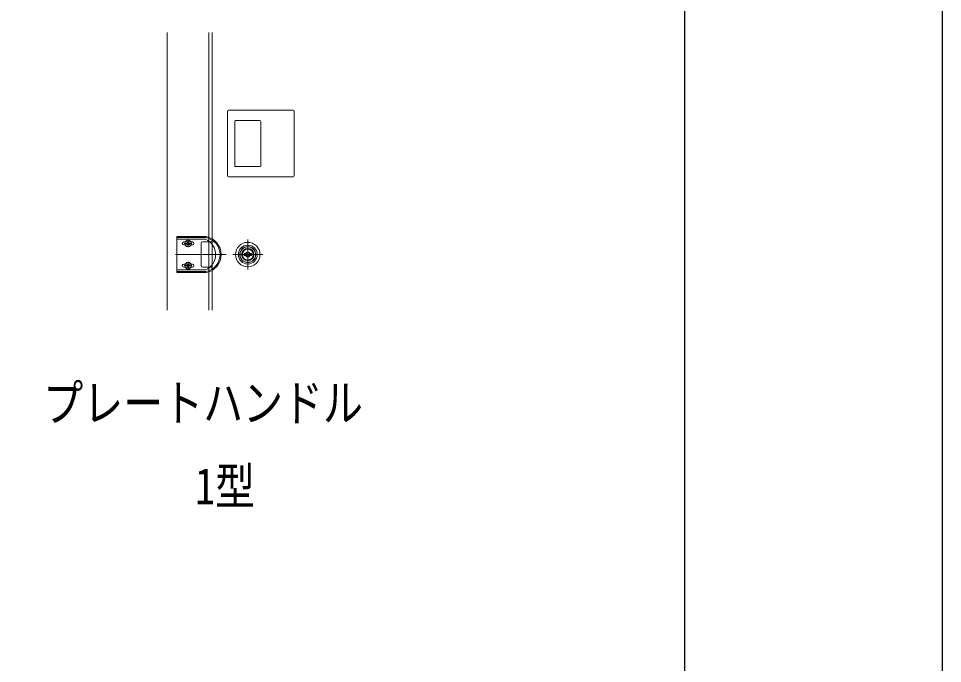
# Model space of a CAD drawing. Units: millimetres, scale not verified. Extents: x -6308 to 6308, y -4455 to 4455.
# Drawn here: x 4642 to 6308, y 1245 to 2407 of the extents above; entities that cross this region are included whole.
import ezdxf
from ezdxf.enums import TextEntityAlignment as Align

# ---------------------------------------------------------------- set-up
doc = ezdxf.new("R2010")
doc.units = ezdxf.units.MM
doc.header["$LTSCALE"] = 20
doc.layers.add('0-2_USER1', color=3, linetype='Continuous')
doc.layers.add('0-7_YKK_ZWAK', color=7, linetype='Continuous')
doc.layers.add('0-5_YKK_A1', color=4, linetype='Continuous', lineweight=18)
doc.styles.add('ＭＳ ゴシック', font='')
doc.styles.get('ＭＳ ゴシック').set_extended_font_data('MS Gothic')

msp = doc.modelspace()

# ---------------------------------------------------------------- linework, layer by layer
at = {"layer": '0-5_YKK_A1'}
for p, q in [((4910.53, 1881.5), (4910.53, 2381.5)), ((4985.53, 1881.5), (4985.53, 2381.5)), ((4991.53, 2381.5), (4991.53, 1881.5)), ((5019.03, 2123.5), (5019.03, 2239.5)), ((5021.03, 2241.5), (5137.03, 2241.5)), ((5139.03, 2239.5), (5139.03, 2123.5)), ((5032.03, 2141.5), (5032.03, 2221.5)), ((5077.53, 2223), (5033.53, 2223)), ((5079.03, 2221.5), (5079.03, 2141.5)), ((5033.53, 2140), (5077.53, 2140)), ((5137.03, 2121.5), (5021.03, 2121.5)), ((4927.53, 2014.03), (4927.53, 1949.03)), ((4980.25, 2014.03), (4927.53, 2014.03)), ((4980.07, 2012.03), (4927.53, 2012.03)), ((4927.53, 2009.03), (4979.52, 2009.03)), ((4941.13, 2001.53), (4954.93, 2001.53)), ((4948.03, 2008.43), (4948.03, 1994.63)), ((4948.52, 2000.06), (4948.52, 1999.08)), ((4955.78, 2004.28), (4953.25, 2004.28)), ((4955.78, 1998.78), (4953.25, 1998.78)), ((4971.53, 2001.53), (4971.53, 1961.53)), ((5055.53, 1954.5), (5055.53, 2008.5)), ((5048.83, 1979.85), (5048.83, 1983.15)), ((5051.34, 1983.15), (5048.83, 1983.15)), ((5051.37, 1980.56), (5051.37, 1982.44)), ((5051.67, 1982.74), (5052.32, 1982.74)), ((5052.43, 1982.78), (5052.62, 1982.9)), ((5052.62, 1982.9), (5053.68, 1982.91)), ((5053.68, 1982.91), (5053.78, 1982.53)), ((5053.93, 1982.53), (5053.78, 1982.53)), ((5054.49, 1981.63), (5054.21, 1982.35)), ((5055.01, 1981.66), (5055.12, 1982.29)), ((5056.57, 1982.53), (5055.42, 1982.53)), ((5056.57, 1982.53), (5056.65, 1982.31)), ((5057.03, 1982.18), (5056.84, 1982.18)), ((5057.37, 1982.91), (5057.22, 1982.33)), ((5058.44, 1982.9), (5057.37, 1982.91)), ((5058.63, 1982.78), (5058.44, 1982.9)), ((5059.39, 1982.74), (5058.74, 1982.74)), ((5059.69, 1980.56), (5059.69, 1982.44)), ((5062.23, 1983.15), (5059.72, 1983.15)), ((5062.23, 1979.85), (5062.23, 1983.15)), ((5009.93, 1981.53), (4925.03, 1981.53)), ((4946.53, 1981.53), (5016.53, 1981.53)), ((4948.03, 1954.63), (4948.03, 1968.43)), ((5028.53, 1981.5), (5082.53, 1981.5)), ((5051.34, 1979.85), (5048.83, 1979.85)), ((5051.67, 1980.26), (5052.32, 1980.26)), ((5052.43, 1980.22), (5052.62, 1980.1)), ((5052.62, 1980.1), (5053.68, 1980.09)), ((5053.68, 1980.09), (5053.84, 1980.67)), ((5054.03, 1980.82), (5054.22, 1980.82)), ((5054.49, 1980.46), (5054.41, 1980.69)), ((5054.49, 1980.46), (5055.64, 1980.46)), ((5054.63, 1981.54), (5054.86, 1981.54)), ((5056.05, 1981.34), (5055.94, 1980.71)), ((5056.43, 1981.46), (5056.2, 1981.46)), ((5056.57, 1981.37), (5056.85, 1980.65)), ((5057.13, 1980.46), (5057.28, 1980.46)), ((5057.37, 1980.09), (5057.28, 1980.46)), ((5059.39, 1980.26), (5058.74, 1980.26)), ((5062.23, 1979.85), (5059.72, 1979.85)), ((4927.53, 1954.03), (4979.52, 1954.03)), ((4927.53, 1951.03), (4980.07, 1951.03)), ((4980.25, 1949.03), (4927.53, 1949.03)), ((4940.28, 1964.28), (4942.81, 1964.28)), ((4940.28, 1958.78), (4942.81, 1958.78)), ((4941.13, 1961.53), (4954.93, 1961.53)), ((4942.81, 1964.28), (4953.25, 1964.28)), ((4942.81, 1958.78), (4953.25, 1958.78)), ((4948.52, 1963), (4948.52, 1963.98)), ((4955.78, 1964.28), (4953.25, 1964.28)), ((4955.78, 1958.78), (4953.25, 1958.78)), ((4974.53, 1958.53), (4991.53, 1958.53))]:
    msp.add_line(p, q, dxfattribs=at)
for points in [[(4940.28, 2004.28), (4942.81, 2004.28), (4953.25, 2004.28)], [(4940.28, 1998.78), (4942.81, 1998.78), (4953.25, 1998.78)], [(4946.56, 2001.04), (4945.58, 2001.04), (4945.58, 2002.02), (4946.56, 2002.02)], [(4947.54, 2003), (4947.54, 2003.98), (4948.52, 2003.98), (4948.52, 2003)], [(4948.52, 1999.08), (4947.54, 1999.08), (4947.54, 2000.06)], [(4949.5, 2002.02), (4950.48, 2002.02), (4950.48, 2001.04), (4949.5, 2001.04)], [(4991.53, 1958.53), (4991.53, 2004.53), (4974.53, 2004.53)], [(5058.63, 1980.22), (5058.44, 1980.1), (5057.37, 1980.09)], [(4946.56, 1962.02), (4945.58, 1962.02), (4945.58, 1961.04), (4946.56, 1961.04)], [(4948.52, 1963.98), (4947.54, 1963.98), (4947.54, 1963)], [(4947.54, 1960.06), (4947.54, 1959.08), (4948.52, 1959.08), (4948.52, 1960.06)], [(4949.5, 1961.04), (4950.48, 1961.04), (4950.48, 1962.02), (4949.5, 1962.02)]]:
    msp.add_lwpolyline(points, dxfattribs=at)
for centre, radius in [((4948.03, 2001.53), 5.9), ((5055.53, 1981.5), 22), ((5055.53, 1981.5), 17), ((5055.53, 1981.5), 14.4), ((5055.53, 1981.5), 14), ((5055.53, 1981.5), 11.1), ((5055.53, 1981.5), 10.9), ((5055.53, 1981.5), 9.9), ((5055.53, 1981.5), 4.3), ((4948.03, 1961.53), 5.9)]:
    msp.add_circle(centre, radius, dxfattribs=at)
for centre, radius, start, end in [((5021.03, 2239.5), 2, 90, 180), ((5137.03, 2239.5), 2, 0, 90), ((5033.53, 2221.5), 1.5, 90, 180), ((5033.53, 2221.5), 1.5, 90, 180), ((5077.53, 2221.5), 1.5, 0, 90), ((5077.53, 2221.5), 1.5, 0, 90), ((5033.53, 2141.5), 1.5, 180, 270), ((5033.53, 2141.5), 1.5, 180, 270), ((5077.53, 2141.5), 1.5, 270, 0), ((5077.53, 2141.5), 1.5, 270, 0), ((5021.03, 2123.5), 2, 180, 270), ((5137.03, 2123.5), 2, 270, 0), ((4940.28, 2001.53), 2.75, 90, 180), ((4940.28, 2001.53), 2.75, 180, 270), ((4946.56, 2003), 0.98, 270, 0), ((4946.56, 2000.06), 0.98, 0, 90), ((4949.5, 2003), 0.98, 180, 270), ((4949.5, 2000.06), 0.98, 90, 180), ((4955.78, 2001.53), 2.75, 0, 90), ((4955.78, 2001.53), 2.75, 270, 0), ((4974.53, 2001.53), 3, 90, 180), ((4967.53, 1981.53), 30, 293.55646, 66.44354), ((4974.53, 1981.53), 31, 280.30451, 79.69549), ((4974.53, 1981.53), 33, 279.98655, 80.01345), ((5055.53, 1981.5), 5.65, 163.01998, 196.97968), ((5055.53, 1981.5), 4.5, 21.51019, 158.48981), ((5051.67, 1982.44), 0.3, 90, 180), ((5052.32, 1982.94), 0.2, 270, 305), ((5053.93, 1982.23), 0.3, 22, 90), ((5054.63, 1981.69), 0.15, 202, 270), ((5054.86, 1981.69), 0.15, 270, 350), ((5055.42, 1982.23), 0.3, 90, 170), ((5056.84, 1982.38), 0.2, 200, 270), ((5057.03, 1982.38), 0.2, 270, 345), ((5058.74, 1982.94), 0.2, 235, 270), ((5059.39, 1982.44), 0.3, 0, 90), ((5055.53, 1981.5), 5.65, 343.02032, 16.98002), ((5055.53, 1981.5), 4.5, 201.51019, 338.48981), ((5051.67, 1980.56), 0.3, 180, 270), ((5052.32, 1980.06), 0.2, 55, 90), ((5054.03, 1980.62), 0.2, 90, 165), ((5054.22, 1980.62), 0.2, 20, 90), ((5055.64, 1980.76), 0.3, 270, 350), ((5056.2, 1981.31), 0.15, 90, 170), ((5056.43, 1981.31), 0.15, 22, 90), ((5057.13, 1980.76), 0.3, 202, 270), ((5058.74, 1980.06), 0.2, 90, 125), ((5059.39, 1980.56), 0.3, 270, 0), ((4940.28, 1961.53), 2.75, 90, 180), ((4940.28, 1961.53), 2.75, 180, 270), ((4946.56, 1963), 0.98, 270, 0), ((4946.56, 1960.06), 0.98, 0, 90), ((4949.5, 1963), 0.98, 180, 270), ((4949.5, 1960.06), 0.98, 90, 180), ((4955.78, 1961.53), 2.75, 0, 90), ((4955.78, 1961.53), 2.75, 270, 0), ((4974.53, 1961.53), 3, 180, 270)]:
    msp.add_arc(centre, radius, start, end, dxfattribs=at)
at = {"layer": '0-7_YKK_ZWAK'}
msp.add_line((5842.53, 4162.5), (5842.53, -3787.5), dxfattribs=at)
msp.add_lwpolyline([(-6307.5, -4455), (6307.5, -4455), (6307.5, 4455), (-6307.5, 4455)], close=True, dxfattribs=at)

# ---------------------------------------------------------------- texts
at = {"layer": '0-2_USER1', "style": 'ＭＳ ゴシック', "width": 0.8}
for s, p in [('プレートハンドル', (4687.03, 1661.5)), ('1型', (4960.63, 1511.5))]:
    msp.add_text(s, height=65.98, dxfattribs=at).set_placement(p, align=Align.BOTTOM_LEFT)

doc.saveas('drawing.dxf')
